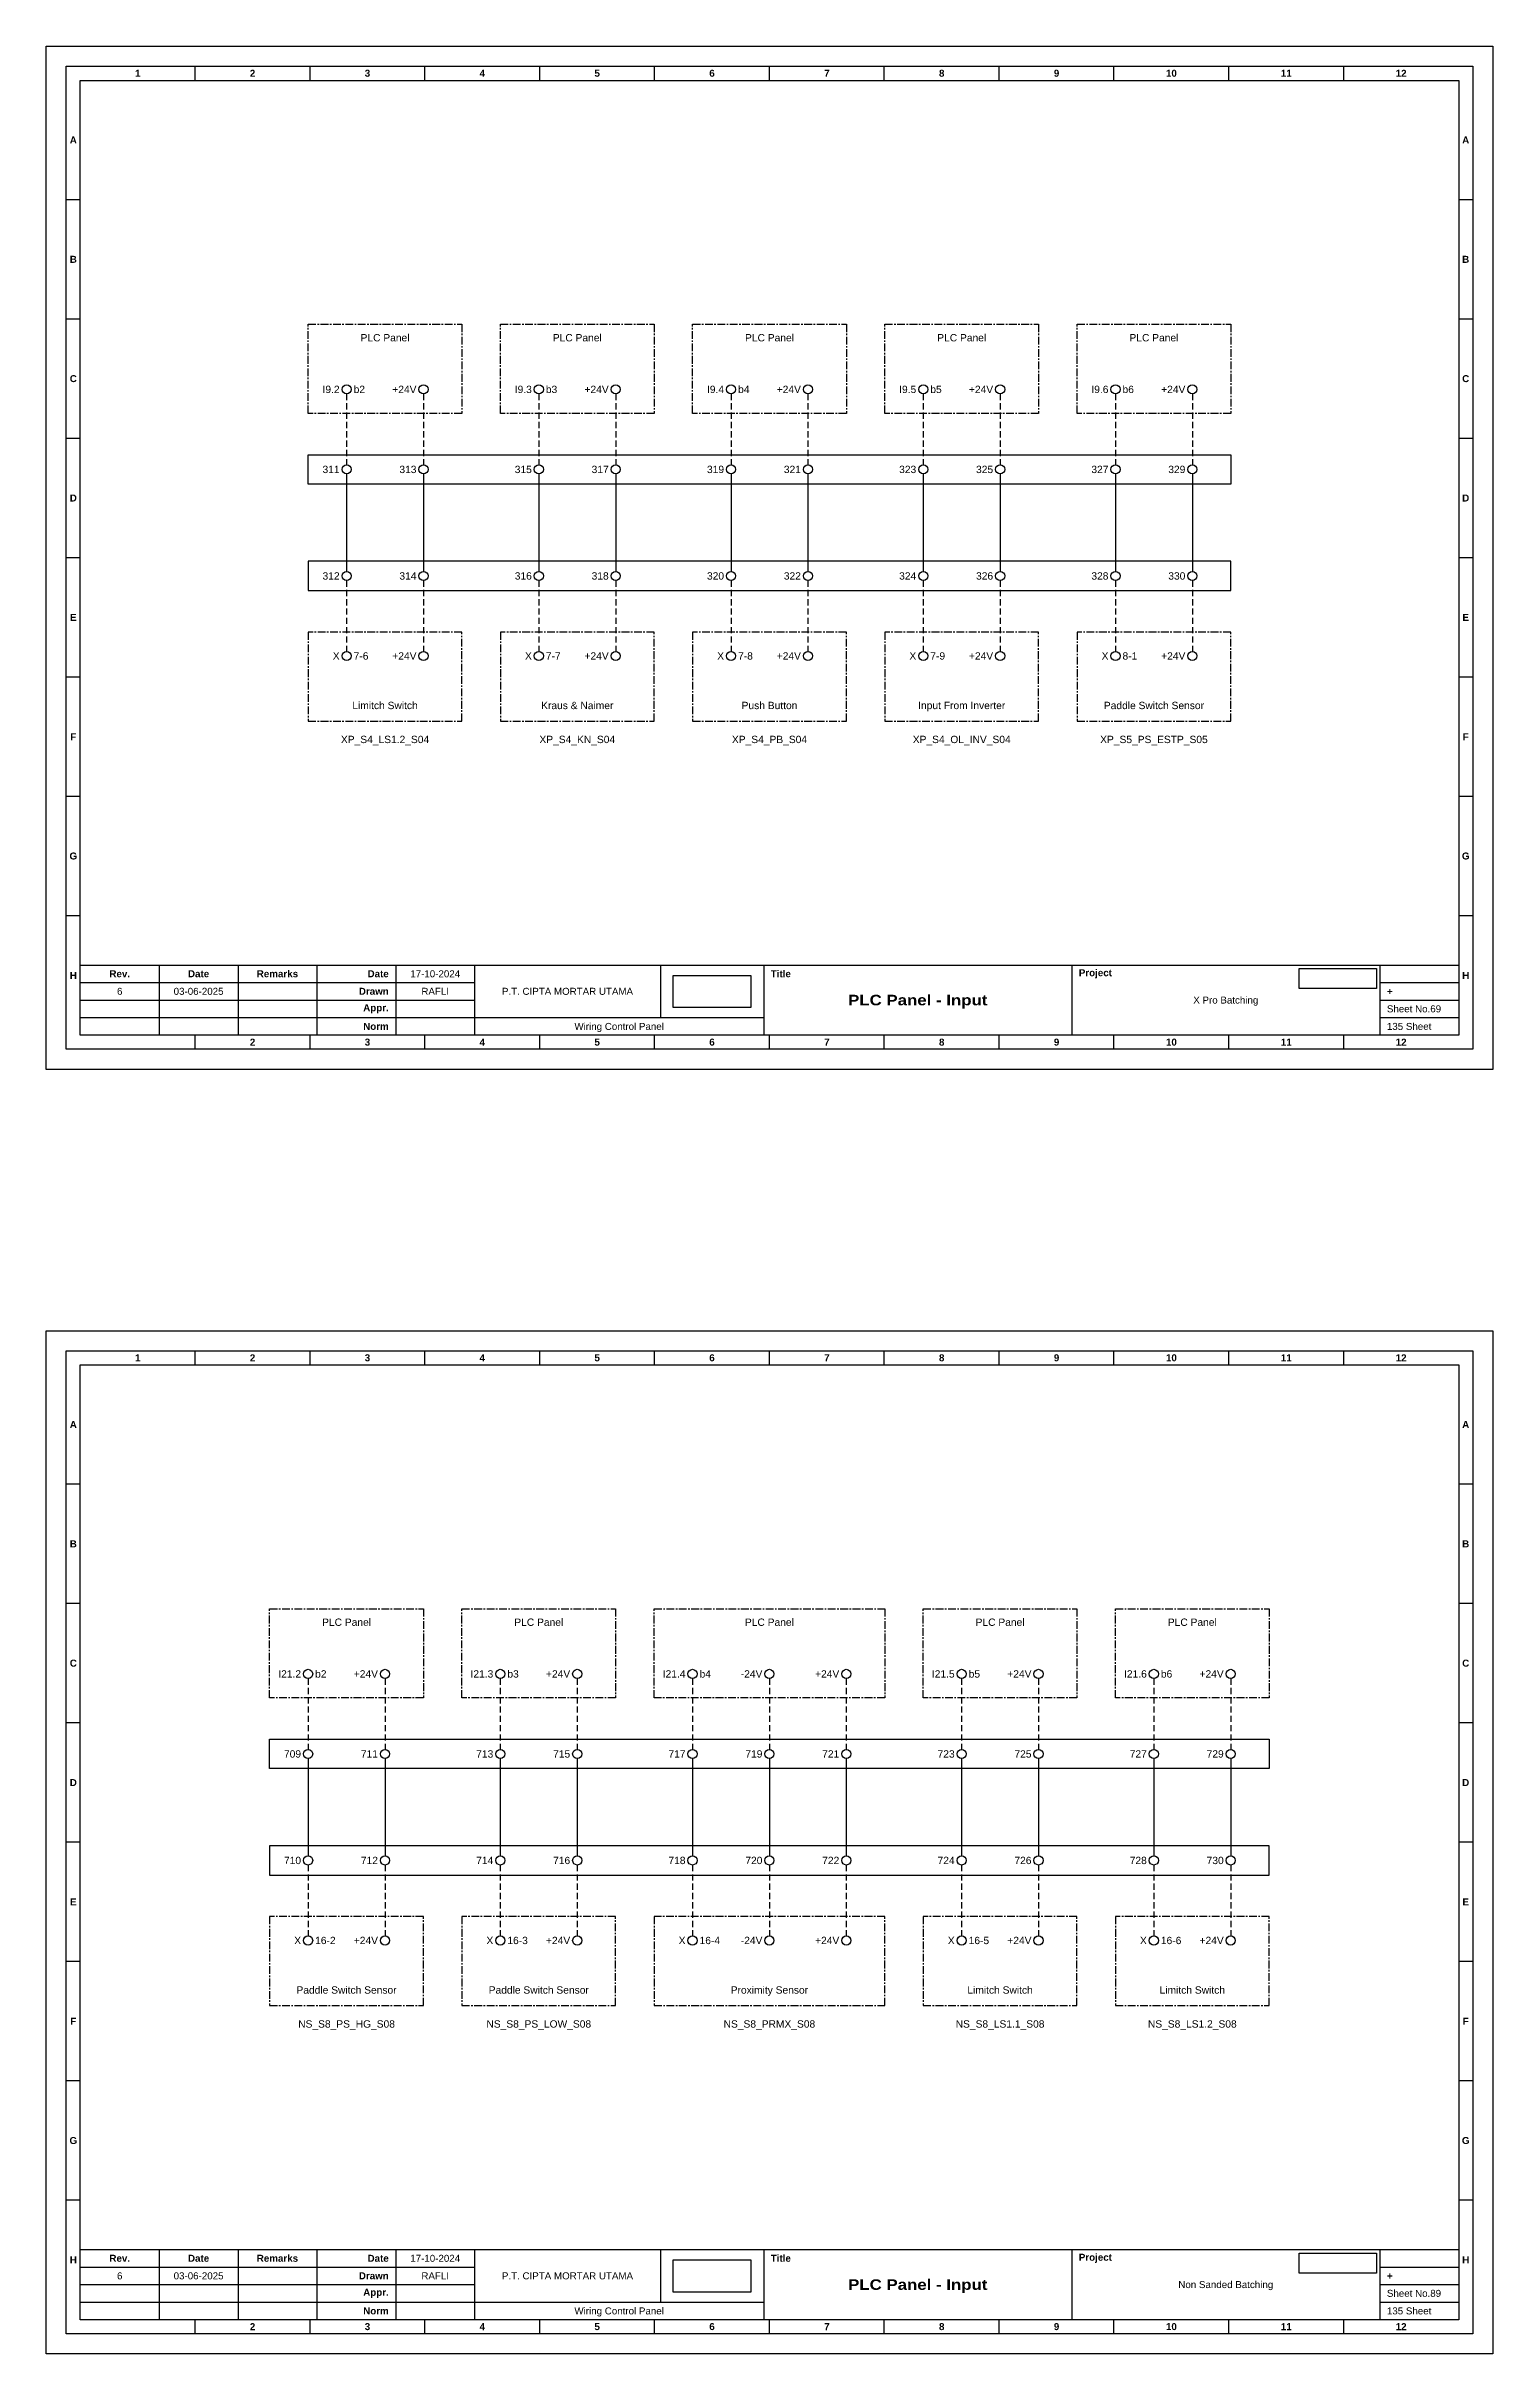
# Model space of a CAD drawing. Header units: millimetres. Extents: x 2277 to 9242, y 1004 to 1739.
# Drawn here: x 2979.3 to 3275.4, y 1003.8 to 1475.9 of the extents above; entities that cross this region are included whole.
import ezdxf
from ezdxf.enums import TextEntityAlignment as Align

# ---------------------------------------------------------------- set-up
doc = ezdxf.new("R2010")
doc.units = ezdxf.units.MM
doc.linetypes.add('CENTER', pattern=[50.8, 31.75, -6.35, 6.35, -6.35])
doc.linetypes.add('HIDDEN', pattern=[9.525, 6.35, -3.175])
doc.styles.add('Bold', font='ariblk.ttf', dxfattribs={"height": 25.4})
doc.styles.get("Standard").update_dxf_attribs({"font": 'arial.ttf'})
picture_1 = doc.add_image_def('image1.png', size_in_pixel=(2048, 847))
picture_2 = doc.add_image_def('image2.png', size_in_pixel=(2092, 542))

# ---------------------------------------------------------------- blocks, each defined once
blk = doc.blocks.new('KOP MU PROJECT')
at = {"color": 6, "ltscale": 50}
for p, q in [((27.74, 184.05), (27.74, 186.66)), ((49.13, 184.05), (49.13, 186.66)), ((70.51, 184.05), (70.51, 186.66)), ((91.89, 184.05), (91.89, 186.66)), ((113.27, 184.05), (113.27, 186.66)), ((134.66, 184.05), (134.66, 186.66)), ((156.04, 184.05), (156.04, 186.66)), ((177.42, 184.05), (177.42, 186.66)), ((198.8, 184.05), (198.8, 186.66)), ((220.19, 184.05), (220.19, 186.66)), ((241.57, 184.05), (241.57, 186.66)), ((6.36, 161.84), (3.75, 161.84)), ((265.59, 161.84), (262.98, 161.84)), ((6.36, 139.63), (3.75, 139.63)), ((265.59, 139.63), (262.98, 139.63)), ((6.36, 117.42), (3.75, 117.42)), ((265.59, 117.42), (262.98, 117.42)), ((6.36, 95.22), (3.75, 95.22)), ((265.59, 95.22), (262.98, 95.22)), ((6.36, 73.01), (3.75, 73.01)), ((265.59, 73.01), (262.98, 73.01)), ((6.36, 50.8), (3.75, 50.8)), ((265.59, 50.8), (262.98, 50.8)), ((6.36, 28.59), (3.75, 28.59)), ((265.59, 28.59), (262.98, 28.59)), ((27.74, 3.75), (27.74, 6.36)), ((49.13, 3.75), (49.13, 6.36)), ((70.51, 3.75), (70.51, 6.36)), ((91.89, 3.75), (91.89, 6.36)), ((113.27, 3.75), (113.27, 6.36)), ((134.66, 3.75), (134.66, 6.36)), ((156.04, 3.75), (156.04, 6.36)), ((177.42, 3.75), (177.42, 6.36)), ((198.8, 3.75), (198.8, 6.36)), ((220.19, 3.75), (220.19, 6.36)), ((241.57, 3.75), (241.57, 6.36))]:
    blk.add_line(p, q, dxfattribs=at)
at = {"ltscale": 50}
for p, q in [((6.36, 19.41), (262.98, 19.41)), ((21.04, 19.41), (21.04, 6.36)), ((35.72, 19.41), (35.72, 6.36)), ((50.41, 19.41), (50.41, 6.36)), ((65.09, 19.41), (65.09, 6.36)), ((79.77, 19.41), (79.77, 6.36)), ((114.35, 19.41), (114.35, 9.62)), ((133.6, 19.41), (133.6, 6.36)), ((190.95, 19.41), (190.95, 6.36)), ((248.3, 19.41), (248.3, 6.36)), ((6.36, 16.15), (79.77, 16.15)), ((6.36, 12.89), (79.77, 12.89)), ((248.3, 16.15), (262.98, 16.15)), ((248.3, 12.89), (262.98, 12.89)), ((6.36, 9.62), (133.6, 9.62)), ((248.3, 9.62), (262.98, 9.62))]:
    blk.add_line(p, q, dxfattribs=at)
at = {"color": 1, "ltscale": 50}
blk.add_lwpolyline([(269.34, 0), (0, 0), (0, 190.41), (269.34, 190.41)], close=True, dxfattribs=at)
at = {"color": 6, "ltscale": 50}
for points in [[(265.59, 3.75), (3.75, 3.75), (3.75, 186.66), (265.59, 186.66)], [(262.98, 6.36), (6.36, 6.36), (6.36, 184.05), (262.98, 184.05)]]:
    blk.add_lwpolyline(points, close=True, dxfattribs=at)
at = {"ltscale": 50, "char_height": 1.305, "attachment_point": 4}
for s, width, heights, insert in [('\\pxqc;{\\fArial|b1|i0|c0|p34;1}', 21.3825, [2.51], (6.36, 185.36)), ('\\pxqc;{\\fArial|b1|i0|c0|p34;2}', 21.3825, [2.51], (27.74, 185.36)), ('\\pxqc;{\\fArial|b1|i0|c0|p34;3}', 21.3825, [2.51], (49.13, 185.36)), ('\\pxqc;{\\fArial|b1|i0|c0|p34;4}', 21.3825, [2.51], (70.51, 185.36)), ('\\pxqc;{\\fArial|b1|i0|c0|p34;5}', 21.3825, [2.51], (91.89, 185.36)), ('\\pxqc;{\\fArial|b1|i0|c0|p34;6}', 21.3825, [2.51], (113.27, 185.36)), ('\\pxqc;{\\fArial|b1|i0|c0|p34;7}', 21.3825, [2.51], (134.66, 185.36)), ('\\pxqc;{\\fArial|b1|i0|c0|p34;8}', 21.3825, [2.51], (156.04, 185.36)), ('\\pxqc;{\\fArial|b1|i0|c0|p34;9}', 21.3825, [2.51], (177.42, 185.36)), ('\\pxqc;{\\fArial|b1|i0|c0|p34;10}', 21.3825, [2.51], (198.8, 185.36)), ('\\pxqc;{\\fArial|b1|i0|c0|p34;11}', 21.3825, [2.51], (220.19, 185.36)), ('\\pxqc;{\\fArial|b1|i0|c0|p34;12}', 21.3825, [2.51], (241.57, 185.36)), ('\\pxqc;{\\fArial|b1|i0|c0|p34;A}', 2.61, [2.51], (3.75, 172.95)), ('\\pxqc;{\\fArial|b1|i0|c0|p34;A}', 2.61, [2.51], (262.98, 172.95)), ('\\pxqc;{\\fArial|b1|i0|c0|p34;B}', 2.61, [2.51], (3.75, 150.74)), ('\\pxqc;{\\fArial|b1|i0|c0|p34;B}', 2.61, [2.51], (262.98, 150.74)), ('\\pxqc;{\\fArial|b1|i0|c0|p34;C}', 2.61, [2.51], (3.75, 128.53)), ('\\pxqc;{\\fArial|b1|i0|c0|p34;C}', 2.61, [2.51], (262.98, 128.53)), ('\\pxqc;{\\fArial|b1|i0|c0|p34;D}', 2.61, [2.51], (3.75, 106.32)), ('\\pxqc;{\\fArial|b1|i0|c0|p34;D}', 2.61, [2.51], (262.98, 106.32)), ('\\pxqc;{\\fArial|b1|i0|c0|p34;E}', 2.61, [2.51], (3.75, 84.11)), ('\\pxqc;{\\fArial|b1|i0|c0|p34;E}', 2.61, [2.51], (262.98, 84.11)), ('\\pxqc;{\\fArial|b1|i0|c0|p34;F}', 2.61, [2.51], (3.75, 61.9)), ('\\pxqc;{\\fArial|b1|i0|c0|p34;F}', 2.61, [2.51], (262.98, 61.9)), ('\\pxqc;{\\fArial|b1|i0|c0|p34;G}', 2.61, [2.51], (3.75, 39.69)), ('\\pxqc;{\\fArial|b1|i0|c0|p34;G}', 2.61, [2.51], (262.98, 39.69)), ('\\pxqc;{\\fArial|b1|i0|c0|p34;H}', 2.61, [2.51], (3.75, 17.47)), ('\\pxqc;{\\fArial|b1|i0|c0|p34;Rev.}', 14.6811, [2.88], (6.36, 17.78)), ('\\pxqc;{\\fArial|b1|i0|c0|p34;Date}', 14.6811, [2.88], (21.04, 17.78)), ('\\pxqc;{\\fArial|b1|i0|c0|p34;Remarks}', 14.6811, [2.88], (35.72, 17.78)), ('\\pxqr;{\\fArial|b1|i0|c0|p34;Date}', 13.3761, [2.88], (50.41, 17.78)), ('\\pxql;{\\fArial|b1|i0|c0|p34;Title}', 50.2419, [2.88], (134.9, 17.78)), ('\\pxql;{\\fArial|b1|i0|c0|p34;Project}', 50.2419, [2.88], (192.25, 17.78)), ('\\pxqc;{\\fArial|b1|i0|c0|p34;H}', 2.61, [2.51], (262.98, 17.47)), ('\\pxqr;{\\fArial|b1|i0|c0|p34;Drawn}', 13.3761, [2.88], (50.41, 14.52)), ('\\pxql;{\\fArial|b1|i0|c0|p34;+}', 14.6811, [2.88], (249.61, 14.52)), ('\\pxqr;{\\fArial|b1|i0|c0|p34;Appr.}', 13.3761, [2.88], (50.41, 11.26)), ('\\pxqr;{\\fArial|b1|i0|c0|p34;Norm}', 13.3761, [2.88], (50.41, 7.99)), ('\\pxqc;{\\fArial|b1|i0|c0|p34;2}', 21.3825, [2.51], (27.74, 5.06)), ('\\pxqc;{\\fArial|b1|i0|c0|p34;3}', 21.3825, [2.51], (49.13, 5.06)), ('\\pxqc;{\\fArial|b1|i0|c0|p34;4}', 21.3825, [2.51], (70.51, 5.06)), ('\\pxqc;{\\fArial|b1|i0|c0|p34;5}', 21.3825, [2.51], (91.89, 5.06)), ('\\pxqc;{\\fArial|b1|i0|c0|p34;6}', 21.3825, [2.51], (113.27, 5.06)), ('\\pxqc;{\\fArial|b1|i0|c0|p34;7}', 21.3825, [2.51], (134.66, 5.06)), ('\\pxqc;{\\fArial|b1|i0|c0|p34;8}', 21.3825, [2.51], (156.04, 5.06)), ('\\pxqc;{\\fArial|b1|i0|c0|p34;9}', 21.3825, [2.51], (177.42, 5.06)), ('\\pxqc;{\\fArial|b1|i0|c0|p34;10}', 21.3825, [2.51], (198.8, 5.06)), ('\\pxqc;{\\fArial|b1|i0|c0|p34;11}', 21.3825, [2.51], (220.19, 5.06)), ('\\pxqc;{\\fArial|b1|i0|c0|p34;12}', 21.3825, [2.51], (241.57, 5.06))]:
    blk.add_mtext_dynamic_manual_height_columns(s, width=width, gutter_width=0.0326, heights=heights, dxfattribs=dict(at, insert=insert))
at = {"ltscale": 50}
for tag, p in [('DATECREATED', (72.43, 17.78)), ('REV', (13.7, 14.52)), ('REVDATE', (28.38, 14.52)), ('REMARKS', (43.06, 14.52)), ('DRAWN', (72.43, 14.52)), ('COMPANY', (97.06, 14.52)), ('PROJECT', (219.62, 12.89)), ('NORM', (72.43, 7.99)), ('APPR', (72.43, 11.26)), ('DRAWINGCATEGORY', (106.68, 7.99)), ('DESCRIPTION', (162.27, 10.03))]:
    blk.add_attdef(tag, text='', height=1.3, dxfattribs=at).set_placement(p, align=Align.MIDDLE_CENTER)
at = {"ltscale": 50, "style": 'Bold'}
blk.add_attdef('TITLE', text='', height=1.96, dxfattribs=at).set_placement((162.27, 12.89), align=Align.MIDDLE_CENTER)
at = {"ltscale": 50}
for tag, p in [('TOTALSHEET', (249.61, 7.99)), ('SHEETNUMBER', (249.61, 11.26))]:
    blk.add_attdef(tag, text='', height=1.3, dxfattribs=at).set_placement(p, align=Align.MIDDLE_LEFT)
image = blk.add_image(picture_1, insert=(116.72, 11.48), size_in_units=(14.5, 6), dxfattribs=at)
image.dxf.flags = 15
image = blk.add_image(picture_2, insert=(233.29, 15.04), size_in_units=(14.36, 3.72), dxfattribs=at)
image.dxf.flags = 15

msp = doc.modelspace()

# ---------------------------------------------------------------- linework, layer by layer
at = {"linetype": 'HIDDEN', "ltscale": 0.2}
for p, q in [((3040.76, 1404.75), (3040.76, 1390.25)), ((3056.5, 1404.75), (3056.5, 1390.25)), ((3080.1, 1404.75), (3080.1, 1390.25)), ((3095.84, 1404.75), (3095.84, 1390.25)), ((3119.44, 1404.75), (3119.44, 1390.25)), ((3135.18, 1404.75), (3135.18, 1390.25)), ((3158.78, 1404.75), (3158.78, 1390.25)), ((3174.52, 1404.75), (3174.52, 1390.25)), ((3198.12, 1404.75), (3198.12, 1390.25)), ((3213.86, 1404.75), (3213.86, 1390.25)), ((3040.76, 1366.59), (3040.76, 1352.09)), ((3056.5, 1366.59), (3056.5, 1352.09)), ((3080.1, 1366.59), (3080.1, 1352.09)), ((3095.84, 1366.59), (3095.84, 1352.09)), ((3119.44, 1366.59), (3119.44, 1352.09)), ((3135.18, 1366.59), (3135.18, 1352.09)), ((3158.78, 1366.59), (3158.78, 1352.09)), ((3174.52, 1366.59), (3174.52, 1352.09)), ((3198.12, 1366.59), (3198.12, 1352.09)), ((3213.86, 1366.59), (3213.86, 1352.09)), ((3032.88, 1141.97), (3032.88, 1127.48)), ((3048.62, 1141.97), (3048.62, 1127.48)), ((3072.22, 1141.97), (3072.22, 1127.48)), ((3087.96, 1141.97), (3087.96, 1127.48)), ((3111.56, 1141.97), (3111.56, 1127.48)), ((3127.29, 1141.97), (3127.29, 1127.48)), ((3143.03, 1141.97), (3143.03, 1127.48)), ((3166.63, 1141.97), (3166.63, 1127.48)), ((3182.37, 1141.97), (3182.37, 1127.48)), ((3205.97, 1141.97), (3205.97, 1127.48)), ((3221.71, 1141.97), (3221.71, 1127.48)), ((3032.88, 1103.81), (3032.88, 1089.32)), ((3048.62, 1103.81), (3048.62, 1089.32)), ((3072.22, 1103.81), (3072.22, 1089.32)), ((3087.96, 1103.81), (3087.96, 1089.32)), ((3111.56, 1103.81), (3111.56, 1089.32)), ((3127.29, 1103.81), (3127.29, 1089.32)), ((3143.03, 1103.81), (3143.03, 1089.32)), ((3166.63, 1103.81), (3166.63, 1089.32)), ((3182.37, 1103.81), (3182.37, 1089.32)), ((3205.97, 1103.81), (3205.97, 1089.32)), ((3221.71, 1103.81), (3221.71, 1089.32))]:
    msp.add_line(p, q, dxfattribs=at)
at = {"ltscale": 0.2}
for p, q in [((3040.76, 1388.38), (3040.76, 1368.46)), ((3056.5, 1388.38), (3056.5, 1368.46)), ((3080.1, 1388.38), (3080.1, 1368.46)), ((3095.84, 1388.38), (3095.84, 1368.46)), ((3119.44, 1388.38), (3119.44, 1368.46)), ((3135.18, 1388.38), (3135.18, 1368.46)), ((3158.78, 1388.38), (3158.78, 1368.46)), ((3174.52, 1388.38), (3174.52, 1368.46)), ((3198.12, 1388.38), (3198.12, 1368.46)), ((3213.86, 1388.38), (3213.86, 1368.46)), ((3032.88, 1125.6), (3032.88, 1105.69)), ((3048.62, 1125.6), (3048.62, 1105.69)), ((3072.22, 1125.6), (3072.22, 1105.69)), ((3087.96, 1125.6), (3087.96, 1105.69)), ((3111.56, 1125.6), (3111.56, 1105.69)), ((3127.29, 1125.6), (3127.29, 1105.69)), ((3143.03, 1125.6), (3143.03, 1105.69)), ((3166.63, 1125.6), (3166.63, 1105.69)), ((3182.37, 1125.6), (3182.37, 1105.69)), ((3205.97, 1125.6), (3205.97, 1105.69)), ((3221.71, 1125.6), (3221.71, 1105.69))]:
    msp.add_line(p, q, dxfattribs=at)
at = {"linetype": 'CENTER', "ltscale": 0.05}
for points in [[(3032.9, 1419.01), (3064.37, 1419.01), (3064.37, 1400.79), (3032.9, 1400.79)], [(3072.24, 1419.01), (3103.71, 1419.01), (3103.71, 1400.79), (3072.24, 1400.79)], [(3111.57, 1419.01), (3143.05, 1419.01), (3143.05, 1400.79), (3111.57, 1400.79)], [(3150.91, 1419.01), (3182.39, 1419.01), (3182.39, 1400.79), (3150.91, 1400.79)], [(3190.25, 1419.01), (3221.72, 1419.01), (3221.72, 1400.79), (3190.25, 1400.79)], [(3032.9, 1337.83), (3064.37, 1337.83), (3064.37, 1356.05), (3032.9, 1356.05)], [(3072.24, 1337.83), (3103.71, 1337.83), (3103.71, 1356.05), (3072.24, 1356.05)], [(3111.57, 1337.83), (3143.05, 1337.83), (3143.05, 1356.05), (3111.57, 1356.05)], [(3150.91, 1337.83), (3182.39, 1337.83), (3182.39, 1356.05), (3150.91, 1356.05)], [(3190.25, 1337.83), (3221.72, 1337.83), (3221.72, 1356.05), (3190.25, 1356.05)], [(3025.01, 1156.24), (3056.48, 1156.24), (3056.48, 1138.01), (3025.01, 1138.01)], [(3064.35, 1156.24), (3095.82, 1156.24), (3095.82, 1138.01), (3064.35, 1138.01)], [(3103.69, 1156.24), (3150.9, 1156.24), (3150.9, 1138.01), (3103.69, 1138.01)], [(3158.77, 1156.24), (3190.24, 1156.24), (3190.24, 1138.01), (3158.77, 1138.01)], [(3198.1, 1156.24), (3229.58, 1156.24), (3229.58, 1138.01), (3198.1, 1138.01)], [(3025.01, 1075.05), (3056.48, 1075.05), (3056.48, 1093.28), (3025.01, 1093.28)], [(3064.35, 1075.05), (3095.82, 1075.05), (3095.82, 1093.28), (3064.35, 1093.28)], [(3103.69, 1075.05), (3150.9, 1075.05), (3150.9, 1093.28), (3103.69, 1093.28)], [(3158.77, 1075.05), (3190.24, 1075.05), (3190.24, 1093.28), (3158.77, 1093.28)], [(3198.1, 1075.05), (3229.58, 1075.05), (3229.58, 1093.28), (3198.1, 1093.28)]]:
    msp.add_lwpolyline(points, close=True, dxfattribs=at)
at = {"ltscale": 0.05}
for points in [[(3032.9, 1392.32), (3221.72, 1392.32), (3221.72, 1386.31), (3032.9, 1386.31)], [(3032.9, 1364.52), (3221.72, 1364.52), (3221.72, 1370.53), (3032.9, 1370.53)], [(3025.01, 1129.55), (3229.58, 1129.55), (3229.58, 1123.54), (3025.01, 1123.54)], [(3025.01, 1101.74), (3229.58, 1101.74), (3229.58, 1107.76), (3025.01, 1107.76)]]:
    msp.add_lwpolyline(points, close=True, dxfattribs=at)
for centre in [(3040.76, 1405.69), (3056.5, 1405.69), (3080.1, 1405.69), (3095.84, 1405.69), (3119.44, 1405.69), (3135.18, 1405.69), (3158.78, 1405.69), (3174.52, 1405.69), (3198.12, 1405.69), (3213.86, 1405.69), (3040.76, 1389.32), (3056.5, 1389.32), (3080.1, 1389.32), (3095.84, 1389.32), (3119.44, 1389.32), (3135.18, 1389.32), (3158.78, 1389.32), (3174.52, 1389.32), (3198.12, 1389.32), (3213.86, 1389.32), (3040.76, 1367.53), (3056.5, 1367.53), (3080.1, 1367.53), (3095.84, 1367.53), (3119.44, 1367.53), (3135.18, 1367.53), (3158.78, 1367.53), (3174.52, 1367.53), (3198.12, 1367.53), (3213.86, 1367.53), (3040.76, 1351.16), (3056.5, 1351.16), (3080.1, 1351.16), (3095.84, 1351.16), (3119.44, 1351.16), (3135.18, 1351.16), (3158.78, 1351.16), (3174.52, 1351.16), (3198.12, 1351.16), (3213.86, 1351.16), (3032.88, 1142.91), (3048.62, 1142.91), (3072.22, 1142.91), (3087.96, 1142.91), (3111.56, 1142.91), (3127.29, 1142.91), (3143.03, 1142.91), (3166.63, 1142.91), (3182.37, 1142.91), (3205.97, 1142.91), (3221.71, 1142.91), (3032.88, 1126.54), (3048.62, 1126.54), (3072.22, 1126.54), (3087.96, 1126.54), (3111.56, 1126.54), (3127.29, 1126.54), (3143.03, 1126.54), (3166.63, 1126.54), (3182.37, 1126.54), (3205.97, 1126.54), (3221.71, 1126.54), (3032.88, 1104.75), (3048.62, 1104.75), (3072.22, 1104.75), (3087.96, 1104.75), (3111.56, 1104.75), (3127.29, 1104.75), (3143.03, 1104.75), (3166.63, 1104.75), (3182.37, 1104.75), (3205.97, 1104.75), (3221.71, 1104.75), (3032.88, 1088.38), (3048.62, 1088.38), (3072.22, 1088.38), (3087.96, 1088.38), (3111.56, 1088.38), (3127.29, 1088.38), (3143.03, 1088.38), (3166.63, 1088.38), (3182.37, 1088.38), (3205.97, 1088.38), (3221.71, 1088.38)]:
    msp.add_circle(centre, 0.938)

# ---------------------------------------------------------------- block references
at = {"xscale": 1.099296583304004, "yscale": 1.099296583304004, "zscale": 1.099296583304004}
for p, values in [((2979.27, 1266.59), {'TITLE': 'PLC Panel - Input', 'PROJECT': 'X Pro Batching', 'COMPANY': 'P.T. CIPTA MORTAR UTAMA', 'DRAWINGCATEGORY': 'Wiring Control Panel', 'DRAWN': 'RAFLI', 'DATECREATED': '17-10-2024', 'REVDATE': '03-06-2025', 'REV': '6', 'SHEETNUMBER': 'Sheet No.69', 'TOTALSHEET': '135 Sheet'}), ((2979.27, 1003.81), {'TITLE': 'PLC Panel - Input', 'PROJECT': 'Non Sanded Batching', 'COMPANY': 'P.T. CIPTA MORTAR UTAMA', 'DRAWINGCATEGORY': 'Wiring Control Panel', 'DRAWN': 'RAFLI', 'DATECREATED': '17-10-2024', 'REVDATE': '03-06-2025', 'REV': '6', 'SHEETNUMBER': 'Sheet No.89', 'TOTALSHEET': '135 Sheet'})]:
    msp.add_blockref('KOP MU PROJECT', p, dxfattribs=at).add_auto_attribs(values)

# ---------------------------------------------------------------- texts
for s, p in [('PLC Panel', (3048.63, 1417.01)), ('PLC Panel', (3087.97, 1417.01)), ('PLC Panel', (3127.31, 1417.01)), ('PLC Panel', (3166.65, 1417.01)), ('PLC Panel', (3205.99, 1417.01)), ('XP_S4_LS1.2_S04', (3048.63, 1334.83)), ('XP_S4_KN_S04', (3087.97, 1334.83)), ('XP_S4_PB_S04', (3127.31, 1334.83)), ('XP_S4_OL_INV_S04', (3166.65, 1334.83)), ('XP_S5_PS_ESTP_S05', (3205.99, 1334.83)), ('PLC Panel', (3040.75, 1154.24)), ('PLC Panel', (3080.09, 1154.24)), ('PLC Panel', (3127.29, 1154.24)), ('PLC Panel', (3174.5, 1154.24)), ('PLC Panel', (3213.84, 1154.24)), ('NS_S8_PS_HG_S08', (3040.75, 1072.05)), ('NS_S8_PS_LOW_S08', (3080.09, 1072.05)), ('NS_S8_PRMX_S08', (3127.29, 1072.05)), ('NS_S8_LS1.1_S08', (3174.5, 1072.05)), ('NS_S8_LS1.2_S08', (3213.84, 1072.05))]:
    msp.add_text(s, height=1.5).set_placement(p, align=Align.TOP_CENTER)
for s, p in [('I9.2', (3039.33, 1405.69)), ('+24V', (3055.06, 1405.69)), ('I9.3', (3078.67, 1405.69)), ('+24V', (3094.4, 1405.69)), ('I9.4', (3118.01, 1405.69)), ('+24V', (3133.74, 1405.69)), ('I9.5', (3157.34, 1405.69)), ('+24V', (3173.08, 1405.69)), ('I9.6', (3196.68, 1405.69)), ('+24V', (3212.42, 1405.69)), ('311', (3039.33, 1389.32)), ('313', (3055.06, 1389.32)), ('315', (3078.67, 1389.32)), ('317', (3094.4, 1389.32)), ('319', (3118.01, 1389.32)), ('321', (3133.74, 1389.32)), ('323', (3157.34, 1389.32)), ('325', (3173.08, 1389.32)), ('327', (3196.68, 1389.32)), ('329', (3212.42, 1389.32)), ('312', (3039.33, 1367.53)), ('314', (3055.06, 1367.53)), ('316', (3078.67, 1367.53)), ('318', (3094.4, 1367.53)), ('320', (3118.01, 1367.53)), ('322', (3133.74, 1367.53)), ('324', (3157.34, 1367.53)), ('326', (3173.08, 1367.53)), ('328', (3196.68, 1367.53)), ('330', (3212.42, 1367.53)), ('X', (3039.33, 1351.16)), ('+24V', (3055.06, 1351.16)), ('X', (3078.67, 1351.16)), ('+24V', (3094.4, 1351.16)), ('X', (3118.01, 1351.16)), ('+24V', (3133.74, 1351.16)), ('X', (3157.34, 1351.16)), ('+24V', (3173.08, 1351.16)), ('X', (3196.68, 1351.16)), ('+24V', (3212.42, 1351.16)), ('I21.2', (3031.44, 1142.91)), ('+24V', (3047.18, 1142.91)), ('I21.3', (3070.78, 1142.91)), ('+24V', (3086.52, 1142.91)), ('I21.4', (3110.12, 1142.91)), ('-24V', (3125.86, 1142.91)), ('+24V', (3141.59, 1142.91)), ('I21.5', (3165.2, 1142.91)), ('+24V', (3180.93, 1142.91)), ('I21.6', (3204.53, 1142.91)), ('+24V', (3220.27, 1142.91)), ('709', (3031.44, 1126.54)), ('711', (3047.18, 1126.54)), ('713', (3070.78, 1126.54)), ('715', (3086.52, 1126.54)), ('717', (3110.12, 1126.54)), ('719', (3125.86, 1126.54)), ('721', (3141.59, 1126.54)), ('723', (3165.2, 1126.54)), ('725', (3180.93, 1126.54)), ('727', (3204.53, 1126.54)), ('729', (3220.27, 1126.54)), ('710', (3031.44, 1104.75)), ('712', (3047.18, 1104.75)), ('714', (3070.78, 1104.75)), ('716', (3086.52, 1104.75)), ('718', (3110.12, 1104.75)), ('720', (3125.86, 1104.75)), ('722', (3141.59, 1104.75)), ('724', (3165.2, 1104.75)), ('726', (3180.93, 1104.75)), ('728', (3204.53, 1104.75)), ('730', (3220.27, 1104.75)), ('X', (3031.44, 1088.38)), ('+24V', (3047.18, 1088.38)), ('X', (3070.78, 1088.38)), ('+24V', (3086.52, 1088.38)), ('X', (3110.12, 1088.38)), ('-24V', (3125.86, 1088.38)), ('+24V', (3141.59, 1088.38)), ('X', (3165.2, 1088.38)), ('+24V', (3180.93, 1088.38)), ('X', (3204.53, 1088.38)), ('+24V', (3220.27, 1088.38))]:
    msp.add_text(s, height=1.5).set_placement(p, align=Align.MIDDLE_RIGHT)
for s, p in [('b2', (3042.2, 1405.69)), ('b3', (3081.54, 1405.69)), ('b4', (3120.88, 1405.69)), ('b5', (3160.22, 1405.69)), ('b6', (3199.56, 1405.69)), ('7-6', (3042.2, 1351.16)), ('7-7', (3081.54, 1351.16)), ('7-8', (3120.88, 1351.16)), ('7-9', (3160.22, 1351.16)), ('8-1', (3199.56, 1351.16)), ('b2', (3034.32, 1142.91)), ('b3', (3073.66, 1142.91)), ('b4', (3113, 1142.91)), ('b5', (3168.07, 1142.91)), ('b6', (3207.41, 1142.91)), ('16-2', (3034.32, 1088.38)), ('16-3', (3073.66, 1088.38)), ('16-4', (3113, 1088.38)), ('16-5', (3168.07, 1088.38)), ('16-6', (3207.41, 1088.38))]:
    msp.add_text(s, height=1.5).set_placement(p, align=Align.MIDDLE_LEFT)
for s, p in [('Limitch Switch', (3048.63, 1339.83)), ('Kraus & Naimer', (3087.97, 1339.83)), ('Push Button', (3127.31, 1339.83)), ('Input From Inverter', (3166.65, 1339.83)), ('Paddle Switch Sensor', (3205.99, 1339.83)), ('Paddle Switch Sensor', (3040.75, 1077.05)), ('Paddle Switch Sensor', (3080.09, 1077.05)), ('Proximity Sensor', (3127.29, 1077.05)), ('Limitch Switch', (3174.5, 1077.05)), ('Limitch Switch', (3213.84, 1077.05))]:
    msp.add_text(s, height=1.5).set_placement(p, align=Align.BOTTOM_CENTER)

doc.saveas('drawing.dxf')
